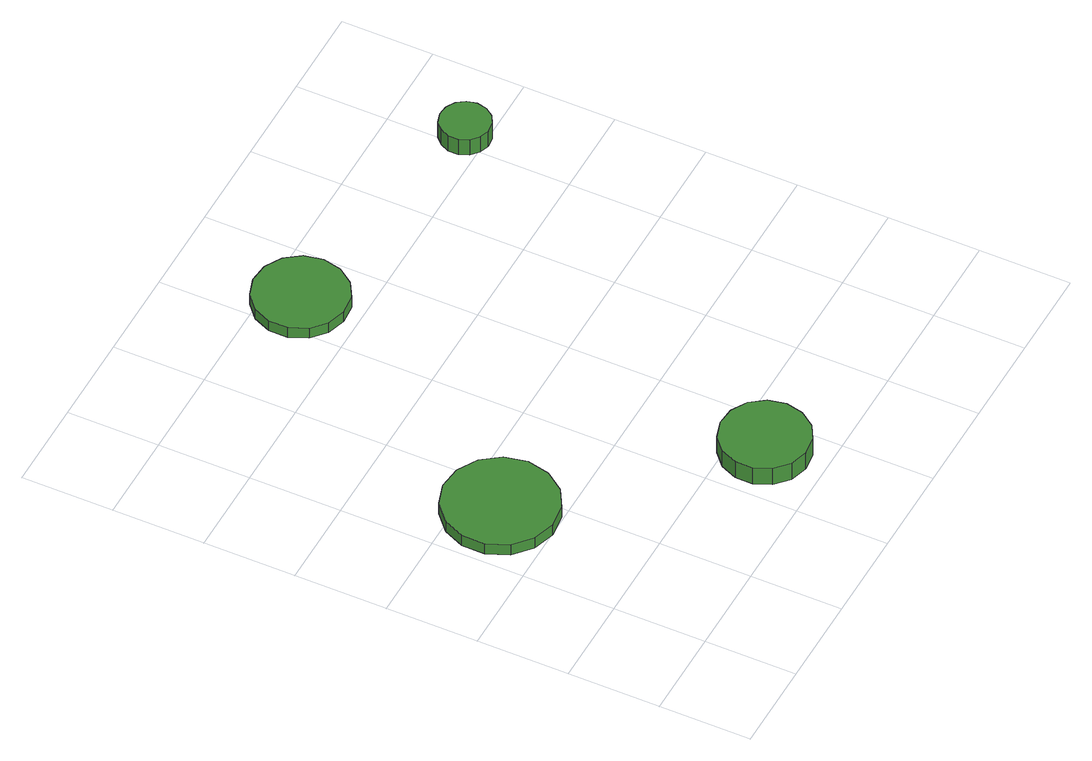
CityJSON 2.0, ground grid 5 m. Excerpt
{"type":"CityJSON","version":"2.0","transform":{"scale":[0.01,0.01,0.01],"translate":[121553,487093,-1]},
"CityObjects":{
"tree1":{"type":"SolitaryVegetationObject","attributes":{"function":"something"},"geometry":[{"type":"MultiSurface","lod":"1","boundaries":[[[0,1,2,3,4,5,6,7,8,9,10,11,12,13,14]],[[15,16,17,18,19,20,21,22,23,24,25,26,27,28,29]],[[0,29,28,1]],[[1,28,27,2]],[[2,27,26,3]],[[3,26,25,4]],[[4,25,24,5]],[[5,24,23,6]],[[6,23,22,7]],[[7,22,21,8]],[[8,21,20,9]],[[9,20,19,10]],[[10,19,18,11]],[[11,18,17,12]],[[12,17,16,13]],[[13,16,15,14]],[[14,15,29,0]]]}]},
"tree2":{"type":"SolitaryVegetationObject","attributes":{"function":"something"},"geometry":[{"type":"MultiSurface","lod":"1","boundaries":[[[30,31,32,33,34,35,36,37,38,39,40,41,42,43,44]],[[45,46,47,48,49,50,51,52,53,54,55,56,57,58,59]],[[30,59,58,31]],[[31,58,57,32]],[[32,57,56,33]],[[33,56,55,34]],[[34,55,54,35]],[[35,54,53,36]],[[36,53,52,37]],[[37,52,51,38]],[[38,51,50,39]],[[39,50,49,40]],[[40,49,48,41]],[[41,48,47,42]],[[42,47,46,43]],[[43,46,45,44]],[[44,45,59,30]]]}]},
"tree3":{"type":"SolitaryVegetationObject","attributes":{"function":"something"},"geometry":[{"type":"MultiSurface","lod":"1","boundaries":[[[60,61,62,63,64,65,66,67,68,69,70,71,72,73,74]],[[75,76,77,78,79,80,81,82,83,84,85,86,87,88,89]],[[60,89,88,61]],[[61,88,87,62]],[[62,87,86,63]],[[63,86,85,64]],[[64,85,84,65]],[[65,84,83,66]],[[66,83,82,67]],[[67,82,81,68]],[[68,81,80,69]],[[69,80,79,70]],[[70,79,78,71]],[[71,78,77,72]],[[72,77,76,73]],[[73,76,75,74]],[[74,75,89,60]]]}]},
"tree4":{"type":"SolitaryVegetationObject","attributes":{"function":"something"},"geometry":[{"type":"MultiSurface","lod":"1","boundaries":[[[90,91,92,93,94,95,96,97,98,99,100,101,102,103,104]],[[105,106,107,108,109,110,111,112,113,114,115,116,117,118,119]],[[90,119,118,91]],[[91,118,117,92]],[[92,117,116,93]],[[93,116,115,94]],[[94,115,114,95]],[[95,114,113,96]],[[96,113,112,97]],[[97,112,111,98]],[[98,111,110,99]],[[99,110,109,100]],[[100,109,108,101]],[[101,108,107,102]],[[102,107,106,103]],[[103,106,105,104]],[[104,105,119,90]]]}]}
},
"vertices":[
[655,1299,129],[628,1422,129],[554,1524,129],[445,1587,129],[319,1601,129],[199,1562,129],[105,1477,129],[54,1362,129],[54,1235,129],[105,1120,129],[199,1035,129],[319,996,129],[445,1010,129],[554,1073,129],[628,1175,129],[628,1175,59],[554,1073,59],[445,1010,59],[319,996,59],[199,1035,59],[105,1120,59],[54,1235,59],[54,1362,59],[105,1477,59],[199,1562,59],[319,1601,59],[445,1587,59],[554,1524,59],[628,1422,59],[655,1299,59],
[1541,324,172],[1520,420,172],[1463,500,172],[1378,549,172],[1280,559,172],[1186,529,172],[1113,463,172],[1073,373,172],[1073,275,172],[1113,185,172],[1186,119,172],[1280,89,172],[1378,99,172],[1463,148,172],[1520,228,172],[1520,228,59],[1463,148,59],[1378,99,59],[1280,89,59],[1186,119,59],[1113,185,59],[1073,275,59],[1073,373,59],[1113,463,59],[1186,529,59],[1280,559,59],[1378,549,59],[1463,500,59],[1520,420,59],[1541,324,59],
[1443,2817,129],[1421,2919,129],[1360,3004,129],[1270,3056,129],[1166,3067,129],[1066,3035,129],[989,2965,129],[946,2869,129],[946,2765,129],[989,2670,129],[1066,2600,129],[1166,2568,129],[1270,2578,129],[1360,2631,129],[1421,2715,129],[1421,2715,60],[1360,2631,60],[1270,2578,60],[1166,2568,60],[1066,2600,60],[989,2670,60],[946,2765,60],[946,2869,60],[989,2965,60],[1066,3035,60],[1166,3067,60],[1270,3056,60],[1360,3004,60],[1421,2919,60],[1443,2817,60],
[2707,2608,166],[2695,2662,166],[2663,2707,166],[2614,2735,166],[2559,2741,166],[2506,2724,166],[2465,2686,166],[2442,2635,166],[2442,2580,166],[2465,2529,166],[2506,2492,166],[2559,2474,166],[2614,2480,166],[2663,2508,166],[2695,2553,166],[2695,2553,60],[2663,2508,60],[2614,2480,60],[2559,2474,60],[2506,2492,60],[2465,2529,60],[2442,2580,60],[2442,2635,60],[2465,2686,60],[2506,2724,60],[2559,2741,60],[2614,2735,60],[2663,2707,60],[2695,2662,60],[2707,2608,60]
]}
